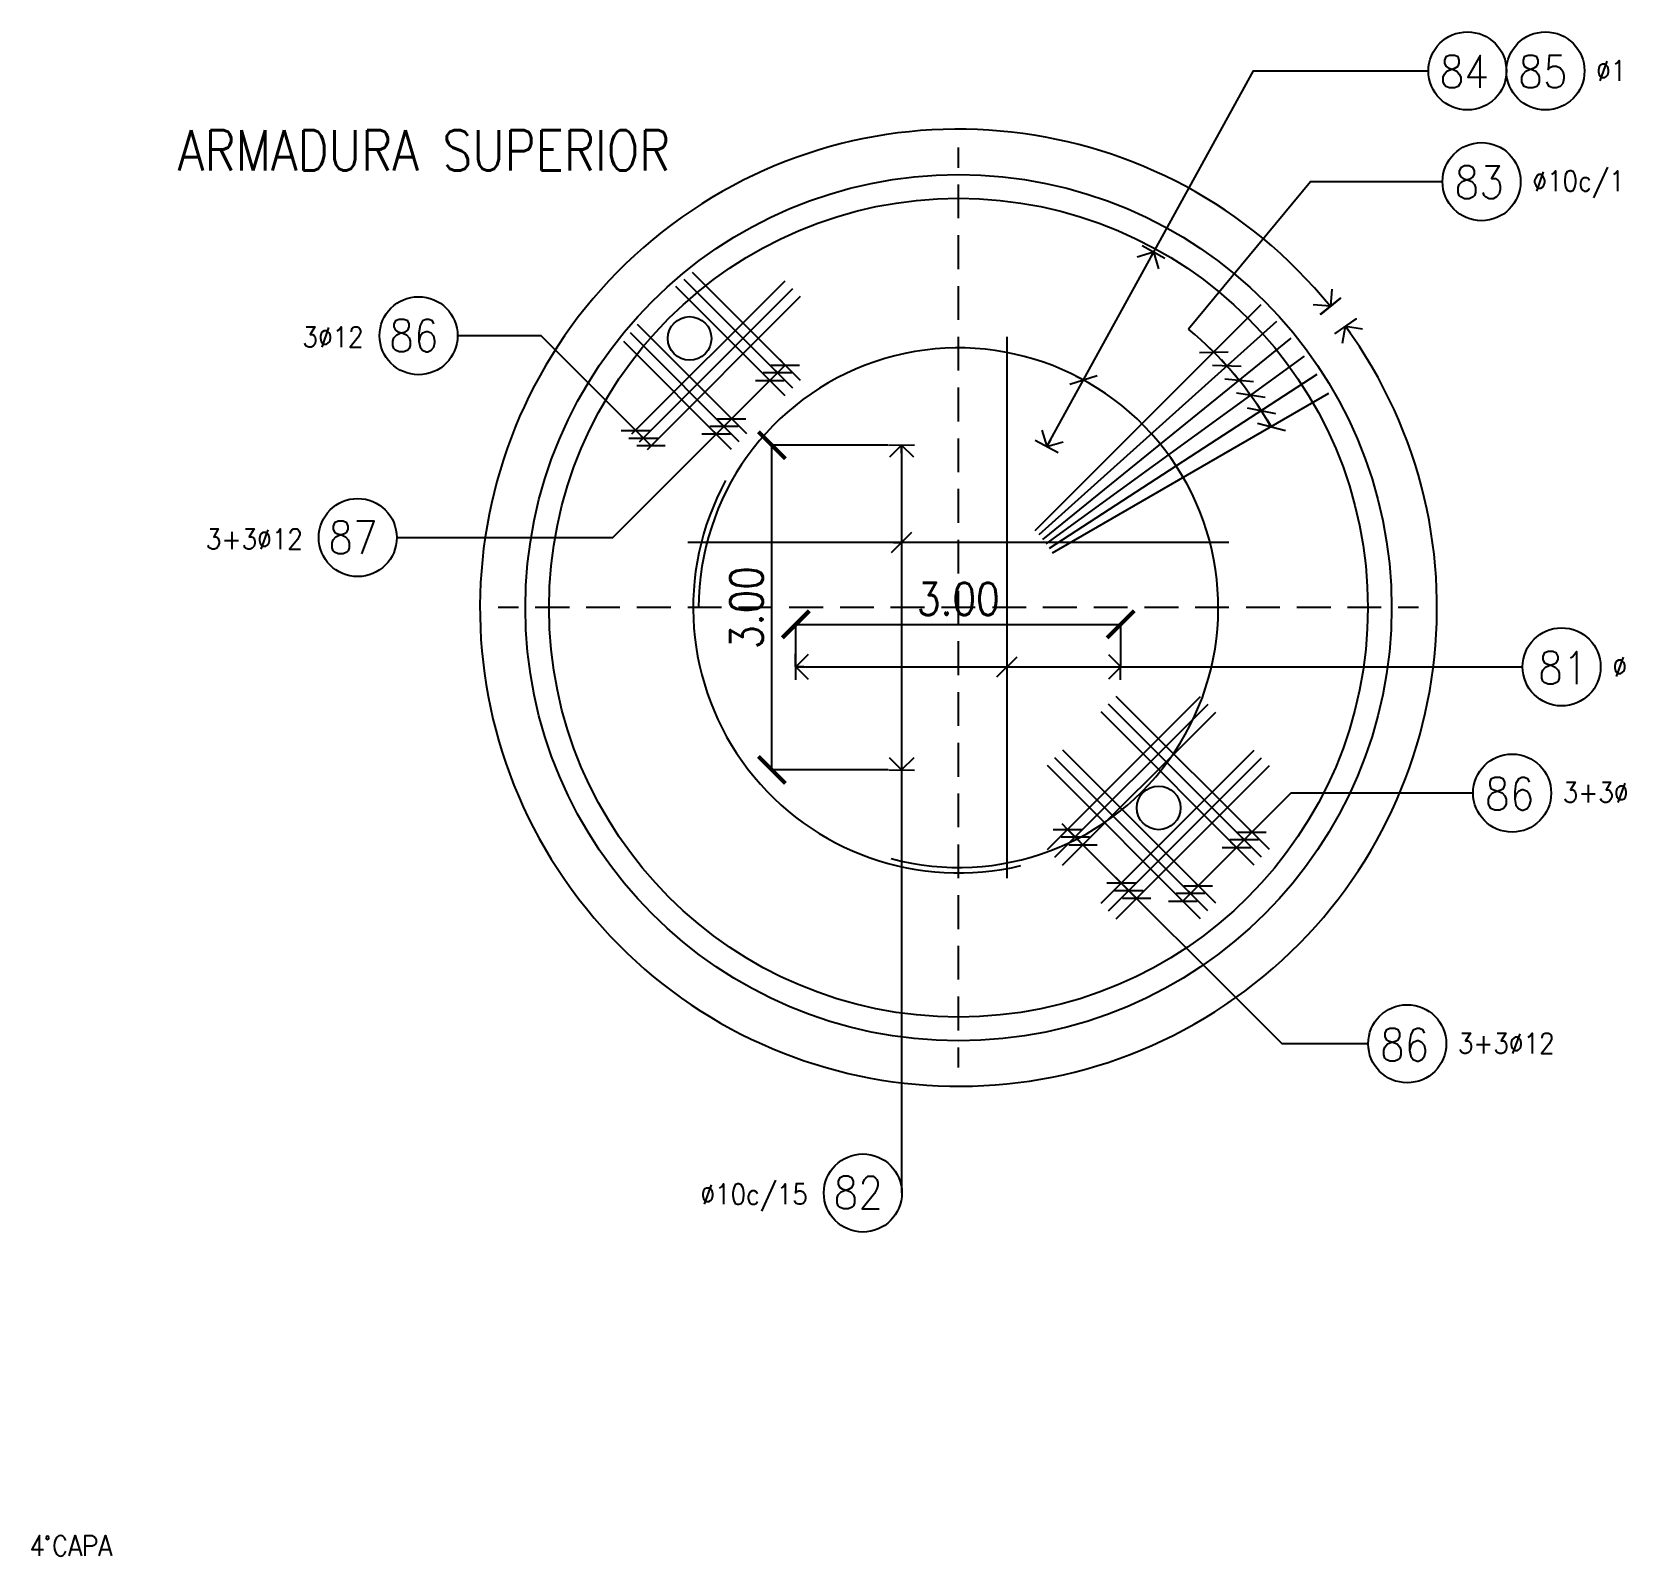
# Model space of a CAD drawing. Extents: x 157 to 1652, y -82 to 500.
# Drawn here: x 1336 to 1483.3, y 177.3 to 318.2 of the extents above; entities that cross this region are included whole.
import ezdxf

# ---------------------------------------------------------------- set-up
doc = ezdxf.new("R2010")
doc.units = 0
doc.header["$MEASUREMENT"] = 0
for name, color, linetype in [('Cotas', 1, 'Continuous'), ('PDF2_auxiliar', 1, 'Continuous'), ('PDF2_BARRAS-EN-VISTA-25', 5, 'Continuous'), ('PDF2_CONTORNO-ENCOFRADO-25', 2, 'Continuous'), ('PDF2_LINEAS-POS-ARMADURA', 2, 'Continuous'), ('Texto', 2, 'Continuous')]:
    doc.layers.add(name, color=color, linetype=linetype)
doc.styles.add('ROMANS', font='ROMANS.SHX', dxfattribs={"width": 0.85})
doc.dimstyles.new('1.10', dxfattribs={"dimtxt": 3, "dimasz": 2.5, "dimexe": 0.18, "dimexo": 0.0625, "dimgap": 0.85, "dimtad": 1, "dimlfac": 0.1, "dimzin": 0, "dimdsep": 46, "dimtxsty": 'ROMANS', "dimblk": 'ARCHTICK', "dimcen": 0.09, "dimclrd": 256, "dimclre": 256, "dimclrt": 2, "dimadec": 0, "dimazin": 0, "dimtfac": 1, "dimtofl": 0, "dimtmove": 0, "dimatfit": 3, "dimfxl": 15, "dimfxlon": 1, "dimtolj": 1, "dimtzin": 0, "dimarcsym": 0})

# ---------------------------------------------------------------- blocks, each defined once
blk = doc.blocks.new('_ArchTick')
at = {"color": 0, "linetype": 'ByBlock', "const_width": 0.15}
blk.add_lwpolyline([(-0.5, -0.5), (0.5, 0.5)], dxfattribs=at)
blk = doc.blocks.new('*D16')
at = {"layer": 'Cotas', "lineweight": -2, "transparency": 16777216}
for p, q in [((1406.61, 259.59), (1406.61, 263.63)), ((1436.62, 259.59), (1436.62, 263.63)), ((1406.61, 263.45), (1436.62, 263.45))]:
    blk.add_line(p, q, dxfattribs=at)
at = {"layer": 'Defpoints', "color": 0, "transparency": 16777216}
for p in [(1436.62, 263.45), (1406.61, 259.52), (1436.62, 259.52)]:
    blk.add_point(p, dxfattribs=at)
at = {"layer": 'Cotas', "lineweight": -2, "transparency": 16777216, "xscale": 2.5, "yscale": 2.5, "zscale": 2.5, "rotation": 180}
blk.add_blockref('_ArchTick', (1406.61, 263.45), dxfattribs=at)
at = {"layer": 'Cotas', "lineweight": -2, "transparency": 16777216, "xscale": 2.5, "yscale": 2.5, "zscale": 2.5}
blk.add_blockref('_ArchTick', (1436.62, 263.45), dxfattribs=at)
at = {"layer": 'Cotas', "color": 2, "transparency": 16777216, "insert": (1421.62, 265.8), "char_height": 3, "attachment_point": 5, "style": 'ROMANS'}
blk.add_mtext('\\A1;3.00', dxfattribs=at)
blk = doc.blocks.new('*D17')
at = {"layer": 'Cotas', "lineweight": -2, "transparency": 16777216}
for p, q in [((1415.14, 280), (1404.22, 280)), ((1404.4, 250.01), (1404.4, 280)), ((1415.14, 250.01), (1404.22, 250.01))]:
    blk.add_line(p, q, dxfattribs=at)
at = {"layer": 'Defpoints', "color": 0, "transparency": 16777216}
for p in [(1404.4, 280), (1415.2, 280), (1415.2, 250.01)]:
    blk.add_point(p, dxfattribs=at)
at = {"layer": 'Cotas', "lineweight": -2, "transparency": 16777216, "xscale": 2.5, "yscale": 2.5, "zscale": 2.5}
for p, rotation in [((1404.4, 280), 90), ((1404.4, 250.01), 270)]:
    blk.add_blockref('_ArchTick', p, dxfattribs=dict(at, rotation=rotation))
at = {"layer": 'Cotas', "color": 2, "transparency": 16777216, "insert": (1402.05, 265), "char_height": 3, "attachment_point": 5, "rotation": 90, "style": 'ROMANS'}
blk.add_mtext('\\A1;3.00', dxfattribs=at)

msp = doc.modelspace()

# ---------------------------------------------------------------- linework, layer by layer
at = {"layer": 'PDF2_auxiliar', "lineweight": 25}
for points in [[(1421.616, 307.504), (1421.616, 305.63)], [(1421.616, 304.074), (1421.616, 300.961)], [(1421.616, 299.404), (1421.616, 296.26)], [(1421.616, 294.703), (1421.616, 291.591)], [(1421.616, 290.002), (1421.616, 286.889)], [(1421.616, 285.333), (1421.616, 282.188)], [(1421.616, 280.632), (1421.616, 277.519)], [(1421.616, 275.963), (1421.616, 272.818)], [(1421.616, 271.262), (1421.616, 268.149)], [(1421.616, 266.561), (1421.616, 263.448)], [(1380.99, 265.004), (1379.116, 265.004)], [(1385.691, 265.004), (1382.546, 265.004)], [(1390.36, 265.004), (1387.247, 265.004)], [(1395.061, 265.004), (1391.917, 265.004)], [(1399.731, 265.004), (1396.618, 265.004)], [(1404.432, 265.004), (1401.319, 265.004)], [(1409.133, 265.004), (1405.988, 265.004)], [(1413.802, 265.004), (1410.689, 265.004)], [(1418.503, 265.004), (1415.359, 265.004)], [(1423.173, 265.004), (1420.06, 265.004)], [(1427.874, 265.004), (1424.761, 265.004)], [(1432.575, 265.004), (1429.43, 265.004)], [(1437.244, 265.004), (1434.131, 265.004)], [(1441.945, 265.004), (1438.8, 265.004)], [(1446.614, 265.004), (1443.501, 265.004)], [(1451.315, 265.004), (1448.203, 265.004)], [(1456.016, 265.004), (1452.872, 265.004)], [(1460.686, 265.004), (1457.573, 265.004)], [(1464.116, 265.004), (1462.242, 265.004)], [(1421.616, 261.891), (1421.616, 258.747)], [(1421.616, 257.19), (1421.616, 254.077)], [(1421.616, 252.521), (1421.616, 249.376)], [(1421.616, 247.82), (1421.616, 244.707)], [(1421.616, 243.119), (1421.616, 240.006)], [(1421.616, 238.449), (1421.616, 235.305)], [(1421.616, 233.748), (1421.616, 230.635)], [(1421.616, 229.079), (1421.616, 225.934)], [(1421.616, 224.378), (1421.616, 222.504)]]:
    msp.add_lwpolyline(points, dxfattribs=at)
at = {"layer": 'PDF2_BARRAS-EN-VISTA-25', "lineweight": 25}
for points in [[(1466.975, 315.985), (1466.657, 315.858), (1466.53, 315.572), (1466.53, 315.286), (1466.657, 315.001), (1466.88, 314.842), (1467.324, 314.715), (1467.674, 314.556), (1467.896, 314.27), (1468.023, 313.984), (1468.023, 313.571), (1467.896, 313.285), (1467.801, 313.127), (1467.452, 312.999), (1466.975, 312.999), (1466.657, 313.127), (1466.53, 313.285), (1466.403, 313.571), (1466.403, 313.984), (1466.53, 314.27), (1466.753, 314.556), (1467.102, 314.715), (1467.547, 314.842), (1467.801, 315.001), (1467.896, 315.286), (1467.896, 315.572), (1467.801, 315.858), (1467.452, 315.985)], [(1474.249, 315.985), (1473.9, 315.858), (1473.804, 315.572), (1473.804, 315.286), (1473.9, 315.001), (1474.122, 314.842), (1474.598, 314.715), (1474.948, 314.556), (1475.17, 314.27), (1475.265, 313.984), (1475.265, 313.571), (1475.17, 313.285), (1475.043, 313.127), (1474.694, 312.999), (1474.249, 312.999), (1473.9, 313.127), (1473.804, 313.285), (1473.677, 313.571), (1473.677, 313.984), (1473.804, 314.27), (1474.027, 314.556), (1474.376, 314.715), (1474.821, 314.842), (1475.043, 315.001), (1475.17, 315.286), (1475.17, 315.572), (1475.043, 315.858), (1474.694, 315.985)], [(1468.373, 305.789), (1468.023, 305.63), (1467.896, 305.344), (1467.896, 305.058), (1468.023, 304.773), (1468.246, 304.646), (1468.722, 304.487), (1469.04, 304.36), (1469.294, 304.074), (1469.389, 303.788), (1469.389, 303.343), (1469.294, 303.057), (1469.167, 302.93), (1468.817, 302.771), (1468.373, 302.771), (1468.023, 302.93), (1467.896, 303.057), (1467.801, 303.343), (1467.801, 303.788), (1467.896, 304.074), (1468.15, 304.36), (1468.468, 304.487), (1468.944, 304.646), (1469.167, 304.773), (1469.294, 305.058), (1469.294, 305.344), (1469.167, 305.63), (1468.817, 305.789)], [(1369.968, 291.622), (1369.618, 291.495), (1369.491, 291.209), (1369.491, 290.923), (1369.618, 290.638), (1369.841, 290.479), (1370.317, 290.352), (1370.635, 290.193), (1370.889, 289.907), (1370.984, 289.621), (1370.984, 289.208), (1370.889, 288.922), (1370.762, 288.764), (1370.413, 288.636), (1369.968, 288.636), (1369.618, 288.764), (1369.491, 288.922), (1369.396, 289.208), (1369.396, 289.621), (1369.491, 289.907), (1369.745, 290.193), (1370.063, 290.352), (1370.54, 290.479), (1370.762, 290.638), (1370.889, 290.923), (1370.889, 291.209), (1370.762, 291.495), (1370.413, 291.622)], [(1364.346, 272.977), (1363.996, 272.818), (1363.869, 272.532), (1363.869, 272.246), (1363.996, 271.96), (1364.219, 271.833), (1364.695, 271.675), (1365.013, 271.547), (1365.267, 271.262), (1365.362, 270.976), (1365.362, 270.531), (1365.267, 270.245), (1365.14, 270.118), (1364.79, 269.959), (1364.346, 269.959), (1363.996, 270.118), (1363.869, 270.245), (1363.774, 270.531), (1363.774, 270.976), (1363.869, 271.262), (1364.123, 271.547), (1364.441, 271.675), (1364.917, 271.833), (1365.14, 271.96), (1365.267, 272.246), (1365.267, 272.532), (1365.14, 272.818), (1364.79, 272.977)], [(1476.091, 260.938), (1475.742, 260.779), (1475.615, 260.494), (1475.615, 260.208), (1475.742, 259.922), (1475.964, 259.795), (1476.441, 259.636), (1476.758, 259.509), (1477.012, 259.223), (1477.108, 258.937), (1477.108, 258.492), (1477.012, 258.207), (1476.885, 258.08), (1476.536, 257.921), (1476.091, 257.921), (1475.742, 258.08), (1475.615, 258.207), (1475.52, 258.492), (1475.52, 258.937), (1475.615, 259.223), (1475.869, 259.509), (1476.187, 259.636), (1476.663, 259.795), (1476.885, 259.922), (1477.012, 260.208), (1477.012, 260.494), (1476.885, 260.779), (1476.536, 260.938)], [(1471.168, 249.313), (1470.819, 249.154), (1470.723, 248.868), (1470.723, 248.582), (1470.819, 248.296), (1471.073, 248.169), (1471.517, 248.01), (1471.867, 247.883), (1472.089, 247.597), (1472.216, 247.312), (1472.216, 246.867), (1472.089, 246.581), (1471.962, 246.454), (1471.644, 246.295), (1471.168, 246.295), (1470.819, 246.454), (1470.723, 246.581), (1470.596, 246.867), (1470.596, 247.312), (1470.723, 247.597), (1470.946, 247.883), (1471.295, 248.01), (1471.74, 248.169), (1471.962, 248.296), (1472.089, 248.582), (1472.089, 248.868), (1471.962, 249.154), (1471.644, 249.313)], [(1461.48, 226.125), (1461.13, 225.966), (1461.003, 225.68), (1461.003, 225.394), (1461.13, 225.108), (1461.353, 224.981), (1461.829, 224.823), (1462.147, 224.696), (1462.401, 224.41), (1462.496, 224.124), (1462.496, 223.679), (1462.401, 223.393), (1462.274, 223.266), (1461.925, 223.107), (1461.48, 223.107), (1461.13, 223.266), (1461.003, 223.393), (1460.908, 223.679), (1460.908, 224.124), (1461.003, 224.41), (1461.258, 224.696), (1461.575, 224.823), (1462.052, 224.981), (1462.274, 225.108), (1462.401, 225.394), (1462.401, 225.68), (1462.274, 225.966), (1461.925, 226.125)], [(1411.007, 212.466), (1410.657, 212.308), (1410.53, 212.022), (1410.53, 211.736), (1410.657, 211.45), (1410.88, 211.323), (1411.356, 211.164), (1411.674, 211.037), (1411.928, 210.751), (1412.023, 210.465), (1412.023, 210.021), (1411.928, 209.735), (1411.801, 209.608), (1411.452, 209.449), (1411.007, 209.449), (1410.657, 209.608), (1410.53, 209.735), (1410.435, 210.021), (1410.435, 210.465), (1410.53, 210.751), (1410.785, 211.037), (1411.102, 211.164), (1411.579, 211.323), (1411.801, 211.45), (1411.928, 211.736), (1411.928, 212.022), (1411.801, 212.308), (1411.452, 212.466)]]:
    msp.add_lwpolyline(points, close=True, dxfattribs=at)
for points in [[(1469.834, 312.999), (1469.834, 315.985), (1468.69, 313.984), (1470.406, 313.984)], [(1477.33, 315.985), (1476.187, 315.985), (1476.091, 314.715), (1476.187, 314.842), (1476.536, 315.001), (1476.885, 315.001), (1477.203, 314.842), (1477.457, 314.556), (1477.552, 314.143), (1477.552, 313.857), (1477.457, 313.412), (1477.203, 313.127), (1476.885, 312.999), (1476.536, 312.999), (1476.187, 313.127), (1476.091, 313.285), (1475.964, 313.571)], [(1470.31, 305.789), (1471.581, 305.789), (1470.882, 304.646), (1471.231, 304.646), (1471.454, 304.487), (1471.581, 304.36), (1471.676, 303.915), (1471.676, 303.629), (1471.581, 303.216), (1471.327, 302.93), (1471.009, 302.771), (1470.66, 302.771), (1470.31, 302.93), (1470.183, 303.057), (1470.088, 303.343)], [(1391.472, 281.045), (1405.639, 295.18)], [(1405.639, 284.571), (1395.538, 294.672)], [(1406.338, 285.27), (1396.3, 295.307)], [(1407.036, 285.968), (1397.063, 295.942)], [(1392.171, 280.314), (1406.338, 294.481)], [(1392.901, 279.616), (1407.036, 293.75)], [(1373.176, 291.209), (1373.049, 291.495), (1372.7, 291.622), (1372.477, 291.622), (1372.128, 291.495), (1371.905, 291.051), (1371.778, 290.352), (1371.778, 289.621), (1371.905, 289.049), (1372.128, 288.764), (1372.477, 288.636), (1372.604, 288.636), (1372.922, 288.764), (1373.176, 289.049), (1373.271, 289.494), (1373.271, 289.621), (1373.176, 290.066), (1372.922, 290.352), (1372.604, 290.479), (1372.477, 290.479), (1372.128, 290.352), (1371.905, 290.066), (1371.778, 289.621)], [(1449.568, 292.956), (1428.699, 272.087)], [(1401.382, 280.314), (1391.345, 290.384)], [(1402.081, 281.045), (1391.98, 291.146)], [(1450.998, 291.432), (1429.049, 271.706)], [(1400.652, 279.616), (1390.71, 289.589)], [(1426.127, 240.006), (1426.127, 290.002)], [(1452.332, 289.875), (1429.398, 271.293)], [(1443.883, 288.573), (1446.551, 288.636)], [(1404.305, 287.398), (1406.941, 287.398)], [(1453.571, 288.224), (1429.716, 270.88)], [(1445.09, 287.398), (1447.758, 287.302)], [(1402.875, 285.968), (1405.543, 285.968)], [(1403.606, 286.699), (1406.242, 286.699)], [(1454.746, 286.54), (1430.002, 270.467)], [(1431.908, 285.651), (1434.449, 286.445)], [(1446.233, 286.127), (1448.87, 285.873)], [(1455.826, 284.761), (1430.288, 270.023)], [(1447.313, 284.825), (1449.95, 284.444)], [(1448.298, 283.459), (1450.902, 282.919)], [(1390.487, 281.363), (1393.156, 281.363)], [(1398.651, 281.744), (1401.287, 281.744)], [(1399.35, 282.443), (1401.986, 282.443)], [(1449.251, 282.03), (1451.824, 281.363)], [(1391.186, 280.664), (1393.854, 280.664)], [(1391.917, 279.965), (1394.553, 279.965)], [(1397.92, 281.045), (1400.588, 281.045)], [(1366.506, 269.959), (1367.649, 272.977), (1366.061, 272.977)], [(1446.614, 271.007), (1396.618, 271.007)], [(1415.454, 270.086), (1417.328, 271.96)], [(1478.156, 260.367), (1478.378, 260.494), (1478.728, 260.938), (1478.728, 257.921)], [(1425.174, 258.588), (1427.048, 260.462)], [(1429.843, 242.642), (1443.978, 256.777)], [(1450.362, 242.642), (1436.196, 256.777)], [(1430.542, 241.943), (1444.709, 256.078)], [(1431.241, 241.213), (1445.407, 255.348)], [(1448.933, 241.213), (1434.798, 255.38)], [(1449.632, 241.943), (1435.497, 256.078)], [(1445.407, 237.687), (1431.272, 251.822)], [(1434.798, 237.687), (1448.933, 251.822)], [(1443.978, 236.258), (1429.843, 250.424)], [(1444.677, 236.988), (1430.542, 251.123)], [(1435.497, 236.988), (1449.632, 251.123)], [(1436.196, 236.258), (1450.362, 250.424)], [(1474.376, 248.868), (1474.249, 249.154), (1473.931, 249.313), (1473.677, 249.313), (1473.36, 249.154), (1473.106, 248.741), (1473.01, 248.01), (1473.01, 247.312), (1473.106, 246.74), (1473.36, 246.454), (1473.677, 246.295), (1473.804, 246.295), (1474.154, 246.454), (1474.376, 246.74), (1474.503, 247.153), (1474.503, 247.312), (1474.376, 247.724), (1474.154, 248.01), (1473.804, 248.169), (1473.677, 248.169), (1473.36, 248.01), (1473.106, 247.724), (1473.01, 247.312)], [(1430.383, 244.516), (1433.051, 244.516)], [(1431.114, 243.817), (1433.75, 243.817)], [(1431.812, 243.087), (1434.449, 243.087)], [(1446.71, 243.563), (1449.346, 243.563)], [(1447.408, 244.262), (1450.045, 244.262)], [(1445.979, 242.833), (1448.647, 242.833)], [(1435.338, 239.561), (1438.006, 239.561)], [(1436.037, 238.862), (1438.705, 238.862)], [(1441.754, 238.608), (1444.391, 238.608)], [(1442.453, 239.307), (1445.09, 239.307)], [(1436.768, 238.163), (1439.404, 238.163)], [(1441.024, 237.878), (1443.692, 237.878)], [(1464.688, 225.68), (1464.561, 225.966), (1464.212, 226.125), (1463.989, 226.125), (1463.64, 225.966), (1463.418, 225.553), (1463.29, 224.823), (1463.29, 224.124), (1463.418, 223.552), (1463.64, 223.266), (1463.989, 223.107), (1464.116, 223.107), (1464.434, 223.266), (1464.688, 223.552), (1464.783, 223.965), (1464.783, 224.124), (1464.688, 224.537), (1464.434, 224.823), (1464.116, 224.981), (1463.989, 224.981), (1463.64, 224.823), (1463.418, 224.537), (1463.29, 224.124)], [(1412.817, 211.736), (1412.817, 211.895), (1412.945, 212.181), (1413.072, 212.308), (1413.294, 212.466), (1413.739, 212.466), (1413.961, 212.308), (1414.088, 212.181), (1414.183, 211.895), (1414.183, 211.609), (1414.088, 211.323), (1413.866, 210.878), (1412.722, 209.449), (1414.31, 209.449)]]:
    msp.add_lwpolyline(points, dxfattribs=at)
at = {"layer": 'PDF2_BARRAS-EN-VISTA-25', "color": 4, "lineweight": 25}
for points in [[(1481.11, 315.191), (1480.951, 315.096), (1480.824, 314.937), (1480.761, 314.651), (1480.761, 314.492), (1480.824, 314.207), (1480.951, 314.048), (1481.11, 313.952), (1481.332, 313.952), (1481.459, 314.048), (1481.618, 314.207), (1481.682, 314.492), (1481.682, 314.651), (1481.618, 314.937), (1481.459, 315.096), (1481.332, 315.191)], [(1475.234, 304.995), (1475.075, 304.9), (1474.948, 304.709), (1474.853, 304.455), (1474.853, 304.264), (1474.948, 304.01), (1475.075, 303.82), (1475.234, 303.756), (1475.424, 303.756), (1475.583, 303.82), (1475.71, 304.01), (1475.805, 304.264), (1475.805, 304.455), (1475.71, 304.709), (1475.583, 304.9), (1475.424, 304.995)], [(1478.092, 305.344), (1477.87, 305.249), (1477.711, 304.995), (1477.648, 304.55), (1477.648, 304.264), (1477.711, 303.82), (1477.87, 303.566), (1478.092, 303.47), (1478.22, 303.47), (1478.442, 303.566), (1478.569, 303.82), (1478.664, 304.264), (1478.664, 304.55), (1478.569, 304.995), (1478.442, 305.249), (1478.22, 305.344)], [(1363.043, 290.574), (1362.884, 290.479), (1362.757, 290.32), (1362.694, 290.034), (1362.694, 289.875), (1362.757, 289.589), (1362.884, 289.431), (1363.043, 289.335), (1363.266, 289.335), (1363.393, 289.431), (1363.551, 289.589), (1363.615, 289.875), (1363.615, 290.034), (1363.551, 290.32), (1363.393, 290.479), (1363.266, 290.574)], [(1357.421, 271.929), (1357.262, 271.833), (1357.135, 271.643), (1357.072, 271.389), (1357.072, 271.198), (1357.135, 270.944), (1357.262, 270.753), (1357.421, 270.658), (1357.643, 270.658), (1357.77, 270.753), (1357.929, 270.944), (1357.993, 271.198), (1357.993, 271.389), (1357.929, 271.643), (1357.77, 271.833), (1357.643, 271.929)], [(1482.603, 260.144), (1482.444, 260.049), (1482.317, 259.89), (1482.254, 259.604), (1482.254, 259.445), (1482.317, 259.159), (1482.444, 259.001), (1482.603, 258.905), (1482.825, 258.905), (1482.952, 259.001), (1483.111, 259.159), (1483.175, 259.445), (1483.175, 259.604), (1483.111, 259.89), (1482.952, 260.049), (1482.825, 260.144)], [(1482.73, 248.519), (1482.603, 248.423), (1482.444, 248.264), (1482.381, 247.979), (1482.381, 247.788), (1482.444, 247.534), (1482.603, 247.343), (1482.73, 247.28), (1482.952, 247.28), (1483.111, 247.343), (1483.238, 247.534), (1483.302, 247.788), (1483.302, 247.979), (1483.238, 248.264), (1483.111, 248.423), (1482.952, 248.519)], [(1473.042, 225.331), (1472.915, 225.236), (1472.756, 225.077), (1472.693, 224.791), (1472.693, 224.632), (1472.756, 224.346), (1472.915, 224.187), (1473.042, 224.092), (1473.264, 224.092), (1473.391, 224.187), (1473.55, 224.346), (1473.614, 224.632), (1473.614, 224.791), (1473.55, 225.077), (1473.391, 225.236), (1473.264, 225.331)], [(1398.365, 211.386), (1398.206, 211.323), (1398.079, 211.132), (1398.015, 210.846), (1398.015, 210.688), (1398.079, 210.402), (1398.206, 210.243), (1398.365, 210.148), (1398.587, 210.148), (1398.714, 210.243), (1398.873, 210.402), (1398.937, 210.688), (1398.937, 210.846), (1398.873, 211.132), (1398.714, 211.323), (1398.587, 211.386)], [(1401.224, 211.768), (1401.001, 211.672), (1400.874, 211.386), (1400.779, 210.942), (1400.779, 210.688), (1400.874, 210.243), (1401.001, 209.957), (1401.224, 209.894), (1401.351, 209.894), (1401.573, 209.957), (1401.732, 210.243), (1401.795, 210.688), (1401.795, 210.942), (1401.732, 211.386), (1401.573, 211.672), (1401.351, 211.768)]]:
    msp.add_lwpolyline(points, close=True, dxfattribs=at)
for points in [[(1481.523, 315.477), (1480.888, 313.667)], [(1482.317, 315.191), (1482.444, 315.286), (1482.666, 315.541), (1482.666, 313.667)], [(1475.647, 305.249), (1475.011, 303.47)], [(1476.441, 304.995), (1476.568, 305.09), (1476.79, 305.344), (1476.79, 303.47)], [(1481.587, 305.694), (1480.284, 302.835)], [(1482.158, 304.995), (1482.285, 305.09), (1482.508, 305.344), (1482.508, 303.47)], [(1479.935, 304.455), (1479.808, 304.646), (1479.649, 304.709), (1479.427, 304.709), (1479.3, 304.646), (1479.141, 304.455), (1479.077, 304.201), (1479.077, 304.01), (1479.141, 303.756), (1479.3, 303.566), (1479.427, 303.47), (1479.649, 303.47), (1479.808, 303.566), (1479.935, 303.756)], [(1361.392, 290.923), (1362.186, 290.923), (1361.741, 290.225), (1361.963, 290.225), (1362.122, 290.129), (1362.186, 290.034), (1362.249, 289.78), (1362.249, 289.589), (1362.186, 289.335), (1362.027, 289.145), (1361.836, 289.049), (1361.614, 289.049), (1361.392, 289.145), (1361.328, 289.24), (1361.264, 289.431)], [(1363.456, 290.86), (1362.821, 289.049)], [(1364.25, 290.574), (1364.409, 290.669), (1364.6, 290.923), (1364.6, 289.049)], [(1365.553, 290.479), (1365.553, 290.574), (1365.616, 290.765), (1365.68, 290.86), (1365.838, 290.923), (1366.124, 290.923), (1366.251, 290.86), (1366.315, 290.765), (1366.41, 290.574), (1366.41, 290.415), (1366.315, 290.225), (1366.188, 289.971), (1365.457, 289.049), (1366.474, 289.049)], [(1352.498, 272.278), (1353.26, 272.278), (1352.847, 271.547), (1353.069, 271.547), (1353.196, 271.484), (1353.26, 271.389), (1353.355, 271.103), (1353.355, 270.944), (1353.26, 270.658), (1353.133, 270.499), (1352.911, 270.404), (1352.688, 270.404), (1352.498, 270.499), (1352.402, 270.563), (1352.339, 270.753)], [(1353.832, 271.198), (1355.134, 271.198)], [(1354.499, 271.992), (1354.499, 270.404)], [(1355.769, 272.278), (1356.563, 272.278), (1356.119, 271.547), (1356.341, 271.547), (1356.5, 271.484), (1356.563, 271.389), (1356.627, 271.103), (1356.627, 270.944), (1356.563, 270.658), (1356.405, 270.499), (1356.214, 270.404), (1355.992, 270.404), (1355.769, 270.499), (1355.706, 270.563), (1355.642, 270.753)], [(1357.834, 272.183), (1357.199, 270.404)], [(1358.628, 271.929), (1358.787, 271.992), (1358.977, 272.278), (1358.977, 270.404)], [(1359.93, 271.833), (1359.93, 271.929), (1359.994, 272.087), (1360.057, 272.183), (1360.216, 272.278), (1360.502, 272.278), (1360.629, 272.183), (1360.693, 272.087), (1360.788, 271.929), (1360.788, 271.738), (1360.693, 271.547), (1360.566, 271.293), (1359.835, 270.404), (1360.852, 270.404)], [(1483.016, 260.43), (1482.381, 258.62)], [(1477.807, 248.868), (1478.601, 248.868), (1478.156, 248.169), (1478.378, 248.169), (1478.537, 248.074), (1478.601, 247.979), (1478.664, 247.724), (1478.664, 247.534), (1478.601, 247.28), (1478.442, 247.089), (1478.251, 246.994), (1478.029, 246.994), (1477.807, 247.089), (1477.743, 247.184), (1477.68, 247.343)], [(1481.11, 248.868), (1481.872, 248.868), (1481.459, 248.169), (1481.682, 248.169), (1481.809, 248.074), (1481.872, 247.979), (1481.968, 247.724), (1481.968, 247.534), (1481.872, 247.28), (1481.745, 247.089), (1481.523, 246.994), (1481.301, 246.994), (1481.11, 247.089), (1481.015, 247.184), (1480.951, 247.343)], [(1479.172, 247.788), (1480.443, 247.788)], [(1479.808, 248.614), (1479.808, 246.994)], [(1483.175, 248.773), (1482.539, 246.994)], [(1468.119, 225.68), (1468.913, 225.68), (1468.468, 224.981), (1468.69, 224.981), (1468.817, 224.886), (1468.913, 224.791), (1468.976, 224.537), (1468.976, 224.346), (1468.913, 224.092), (1468.754, 223.901), (1468.532, 223.806), (1468.341, 223.806), (1468.119, 223.901), (1468.055, 223.997), (1467.96, 224.187)], [(1470.12, 225.426), (1470.12, 223.806)], [(1471.39, 225.68), (1472.184, 225.68), (1471.771, 224.981), (1471.962, 224.981), (1472.121, 224.886), (1472.184, 224.791), (1472.248, 224.537), (1472.248, 224.346), (1472.184, 224.092), (1472.057, 223.901), (1471.835, 223.806), (1471.613, 223.806), (1471.39, 223.901), (1471.327, 223.997), (1471.263, 224.187)], [(1473.487, 225.617), (1472.82, 223.806)], [(1474.249, 225.331), (1474.408, 225.426), (1474.63, 225.68), (1474.63, 223.806)], [(1475.551, 225.236), (1475.551, 225.331), (1475.615, 225.521), (1475.678, 225.617), (1475.837, 225.68), (1476.123, 225.68), (1476.25, 225.617), (1476.345, 225.521), (1476.409, 225.331), (1476.409, 225.14), (1476.345, 224.981), (1476.187, 224.696), (1475.488, 223.806), (1476.473, 223.806)], [(1469.484, 224.632), (1470.755, 224.632)], [(1404.718, 212.117), (1403.447, 209.258)], [(1398.778, 211.672), (1398.142, 209.894)], [(1399.572, 211.386), (1399.731, 211.482), (1399.921, 211.768), (1399.921, 209.894)], [(1403.066, 210.846), (1402.939, 211.037), (1402.78, 211.132), (1402.589, 211.132), (1402.431, 211.037), (1402.304, 210.846), (1402.208, 210.592), (1402.208, 210.402), (1402.304, 210.148), (1402.431, 209.957), (1402.589, 209.894), (1402.78, 209.894), (1402.939, 209.957), (1403.066, 210.148)], [(1405.289, 211.386), (1405.448, 211.482), (1405.639, 211.768), (1405.639, 209.894)], [(1407.354, 211.768), (1406.655, 211.768), (1406.592, 210.942), (1406.655, 211.037), (1406.878, 211.132), (1407.068, 211.132), (1407.291, 211.037), (1407.449, 210.846), (1407.513, 210.592), (1407.513, 210.402), (1407.449, 210.148), (1407.291, 209.957), (1407.068, 209.894), (1406.878, 209.894), (1406.655, 209.957), (1406.592, 210.052), (1406.496, 210.243)], [(1336.743, 177.399), (1336.743, 179.273), (1336.044, 178.002), (1337.124, 178.002)], [(1339.474, 177.399), (1340.046, 179.273), (1340.618, 177.399)], [(1340.967, 177.399), (1340.967, 179.273), (1341.603, 179.273), (1341.825, 179.178), (1341.888, 179.082), (1341.984, 178.892), (1341.984, 178.638), (1341.888, 178.447), (1341.825, 178.384), (1341.603, 178.288), (1340.967, 178.288)], [(1342.27, 177.399), (1342.841, 179.273), (1343.413, 177.399)], [(1339.697, 178.002), (1340.396, 178.002)], [(1342.46, 178.002), (1343.191, 178.002)]]:
    msp.add_lwpolyline(points, dxfattribs=at)
at = {"layer": 'PDF2_BARRAS-EN-VISTA-25', "color": 2, "lineweight": 25}
for points in [[(1444.677, 289.113), (1445.217, 288.605)], [(1404.4, 287.207), (1404.908, 286.699)], [(1405.099, 287.938), (1405.639, 287.398)], [(1445.916, 287.906), (1446.424, 287.334)], [(1403.669, 286.508), (1404.209, 285.968)], [(1432.511, 286.381), (1433.178, 286.032)], [(1447.091, 286.604), (1447.567, 286)], [(1448.171, 285.238), (1448.615, 284.634)], [(1400.144, 282.982), (1400.684, 282.443)], [(1449.187, 283.808), (1449.6, 283.173)], [(1391.281, 281.903), (1391.821, 281.363)], [(1398.714, 281.553), (1399.254, 281.045)], [(1399.445, 282.284), (1399.953, 281.744)], [(1450.14, 282.347), (1450.521, 281.712)], [(1391.98, 281.204), (1392.52, 280.664)], [(1392.711, 280.473), (1393.219, 279.965)], [(1415.644, 271.007), (1416.375, 271.007)], [(1425.364, 259.541), (1426.127, 259.541)], [(1431.177, 245.056), (1431.717, 244.516)], [(1448.203, 244.802), (1448.743, 244.262)], [(1431.908, 244.326), (1432.416, 243.817)], [(1432.606, 243.627), (1433.115, 243.087)], [(1446.773, 243.373), (1447.313, 242.833)], [(1447.504, 244.072), (1448.012, 243.563)], [(1436.132, 240.101), (1436.672, 239.561)], [(1436.863, 239.371), (1437.371, 238.862)], [(1437.562, 238.672), (1438.07, 238.163)], [(1442.549, 239.116), (1443.057, 238.608)], [(1443.247, 239.847), (1443.787, 239.307)], [(1441.818, 238.418), (1442.358, 237.878)]]:
    msp.add_lwpolyline(points, dxfattribs=at)
at = {"layer": 'PDF2_BARRAS-EN-VISTA-25', "color": 4, "lineweight": 25}
for centre in [(1468.643, 314.572), (1475.853, 314.572), (1469.945, 304.344), (1371.762, 290.114), (1366.14, 271.468), (1477.346, 259.525), (1472.772, 247.867), (1463.084, 224.711), (1412.802, 210.926)]:
    msp.add_circle(centre, 3.605, dxfattribs=at)
at = {"layer": 'PDF2_BARRAS-EN-VISTA-25', "lineweight": 25}
for radius, start, end in [(23.998, 254.99817, 180), (24.506, 151.37512, 283.62854)]:
    msp.add_arc((1421.632, 264.988), radius, start, end, dxfattribs=at)
at = {"layer": 'PDF2_BARRAS-EN-VISTA-25', "color": 4, "lineweight": 25}
msp.add_ellipse((1338.683, 178.334), major_axis=(0.002, 0.963), ratio=0.6112303, start_param=5.2523652, end_param=10.4619248, dxfattribs=at)
for points in [[(1337.489, 179.241), (1337.41, 179.241), (1337.346, 179.163), (1337.346, 179.067)], [(1337.346, 179.067), (1337.346, 178.97), (1337.41, 178.892), (1337.489, 178.892)], [(1337.632, 179.067), (1337.632, 179.163), (1337.568, 179.241), (1337.489, 179.241)], [(1337.489, 178.892), (1337.568, 178.892), (1337.632, 178.97), (1337.632, 179.067)]]:
    msp.add_open_spline(points, degree=3, dxfattribs=at)
at = {"layer": 'PDF2_CONTORNO-ENCOFRADO-25', "lineweight": 25}
for centre, radius in [((1421.632, 264.988), 40.007), ((1421.632, 264.988), 37.815), ((1396.793, 289.859), 2.017), ((1440.119, 246.502), 2.017)]:
    msp.add_circle(centre, radius, dxfattribs=at)
at = {"layer": 'PDF2_LINEAS-POS-ARMADURA', "lineweight": 25}
for points in [[(1430.129, 280.505), (1429.779, 279.87), (1448.87, 314.588), (1465.037, 314.588)], [(1442.866, 290.733), (1454.142, 304.36), (1466.34, 304.36)], [(1440.706, 297.245), (1438.61, 298.42)], [(1439.309, 297.181), (1439.658, 297.848)], [(1455.032, 292.067), (1456.906, 293.592), (1455.064, 292.067)], [(1455.477, 293.401), (1455.985, 292.829)], [(1456.398, 290.288), (1458.367, 291.686), (1456.398, 290.32)], [(1375.336, 290.129), (1383.055, 290.129), (1393.219, 279.965)], [(1457.827, 290.384), (1457.382, 290.987)], [(1369.714, 271.484), (1389.693, 271.484), (1405.639, 287.398)], [(1415.2, 279.997), (1417.582, 280.028)], [(1416.375, 279.266), (1416.375, 279.997), (1416.375, 210.942)], [(1430.828, 279.298), (1428.731, 280.441)], [(1406.623, 258.334), (1406.592, 260.716)], [(1436.609, 258.334), (1436.64, 260.716)], [(1407.354, 259.541), (1406.623, 259.541), (1473.709, 259.541)], [(1435.878, 259.541), (1436.64, 259.541)], [(1416.375, 250.742), (1416.375, 250.011)], [(1415.2, 250.011), (1417.582, 249.98)], [(1442.358, 237.878), (1452.364, 247.883), (1469.135, 247.883)], [(1431.717, 244.516), (1451.506, 224.727), (1459.447, 224.727)]]:
    msp.add_lwpolyline(points, dxfattribs=at)
at = {"layer": 'PDF2_LINEAS-POS-ARMADURA', "color": 4, "lineweight": 25}
for points in [[(1438.133, 297.403), (1439.658, 297.848), (1440.103, 296.292)], [(1456.112, 294.418), (1455.985, 292.829), (1454.397, 292.956)], [(1457.096, 289.431), (1457.382, 290.987), (1458.939, 290.733)], [(1429.335, 281.394), (1429.779, 279.87), (1431.304, 280.314)], [(1417.519, 278.885), (1416.375, 279.997), (1415.263, 278.885)], [(1407.735, 260.652), (1406.623, 259.541), (1407.735, 258.397)], [(1435.497, 260.652), (1436.64, 259.541), (1435.497, 258.397)], [(1417.519, 251.123), (1416.375, 250.011), (1415.263, 251.123)]]:
    msp.add_lwpolyline(points, dxfattribs=at)
at = {"layer": 'PDF2_LINEAS-POS-ARMADURA', "lineweight": 25}
for radius, start, end in [(44.2, 39.00147, 36.00219), (33.368, 29.99818, 50.44373)]:
    msp.add_arc((1421.632, 264.988), radius, start, end, dxfattribs=at)

# ---------------------------------------------------------------- texts
at = {"layer": 'Texto', "insert": (1349.522, 309.111), "char_height": 2.5, "attachment_point": 1, "style": 'ROMANS'}
msp.add_mtext_dynamic_manual_height_columns('{\\H1.5x;\\C6;ARMADURA SUPERIOR}', width=101.90642, gutter_width=1, heights=[26.542], dxfattribs=at)

# ---------------------------------------------------------------- dimensions: what is measured, and where the dimension line sits
at = {"layer": 'Cotas'}
dim = msp.add_linear_dim(base=(1404.405, 279.997), p1=(1415.2, 250.011), p2=(1415.2, 279.997), angle=90, dimstyle='1.10', dxfattribs=at)
dim.commit()
dim.dimension.update_dxf_attribs({"geometry": '*D17', "text_midpoint": (1402.055, 265.004)})
dim = msp.add_linear_dim(base=(1436.625, 263.446), p1=(1406.608, 259.525), p2=(1436.625, 259.525), dimstyle='1.10', dxfattribs=at)
dim.commit()
dim.dimension.update_dxf_attribs({"geometry": '*D16', "text_midpoint": (1421.616, 265.796)})

doc.saveas('drawing.dxf')
